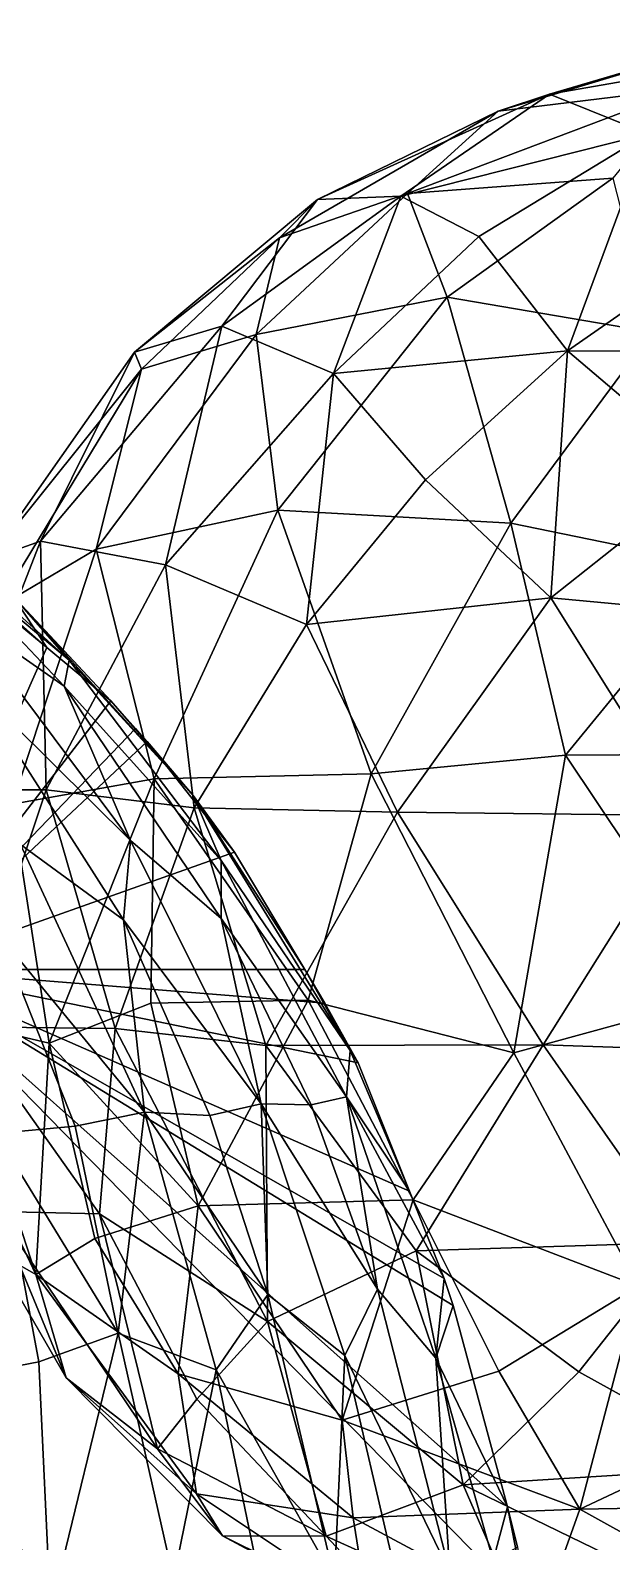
# Model space of a CAD drawing. Extents: x 373697 to 374058, y 6959904 to 6960301.
# Drawn here: x 373846.05 to 373857.38, y 6959984.51 to 6960013.94 of the extents above; entities that cross this region are included whole.
import ezdxf

# ---------------------------------------------------------------- set-up
doc = ezdxf.new("R2010")
doc.units = 0
doc.layers.add('Bht_Fk', color=7, linetype='CONTINUOUS')

msp = doc.modelspace()

# ---------------------------------------------------------------- linework, layer by layer
at = {"layer": 'Bht_Fk'}
for points in [[(373860.394, 6960013.942, 127.445), (373855.164, 6960012.364, 125.926), (373856.163, 6960012.697, 124.468)], [(373858.833, 6960012.813, 128.804), (373855.164, 6960012.364, 125.926), (373860.394, 6960013.942, 127.445)], [(373862.059, 6960013.724, 126.277), (373860.394, 6960013.942, 127.445), (373856.163, 6960012.697, 124.468)], [(373856.163, 6960012.697, 124.468), (373858.082, 6960011.923, 123.448), (373862.059, 6960013.724, 126.277)], [(373857.399, 6960011.06, 129.591), (373853.4, 6960010.762, 126.656), (373858.833, 6960012.813, 128.804)], [(373855.164, 6960012.364, 125.926), (373858.833, 6960012.813, 128.804), (373853.4, 6960010.762, 126.656)], [(373851.646, 6960010.644, 123.554), (373853.269, 6960010.708, 122.237), (373856.163, 6960012.697, 124.468)], [(373856.163, 6960012.697, 124.468), (373855.164, 6960012.364, 125.926), (373851.646, 6960010.644, 123.554)], [(373858.082, 6960011.923, 123.448), (373856.163, 6960012.697, 124.468), (373853.269, 6960010.708, 122.237)], [(373850.902, 6960009.898, 124.622), (373855.164, 6960012.364, 125.926), (373853.4, 6960010.762, 126.656)], [(373850.902, 6960009.898, 124.622), (373851.646, 6960010.644, 123.554), (373855.164, 6960012.364, 125.926)], [(373853.269, 6960010.708, 122.237), (373854.788, 6960009.925, 121.553), (373858.082, 6960011.923, 123.448)], [(373856.517, 6960007.701, 120.904), (373858.082, 6960011.923, 123.448), (373854.788, 6960009.925, 121.553)], [(373860.265, 6960010.311, 122.956), (373858.082, 6960011.923, 123.448), (373856.517, 6960007.701, 120.904)], [(373853.4, 6960010.762, 126.656), (373857.399, 6960011.06, 129.591), (373854.173, 6960008.743, 128.912)], [(373858.166, 6960008.063, 131.556), (373854.173, 6960008.743, 128.912), (373857.399, 6960011.06, 129.591)], [(373853.269, 6960010.708, 122.237), (373851.646, 6960010.644, 123.554), (373849.78, 6960008.18, 120.796)], [(373851.956, 6960007.255, 119.978), (373853.269, 6960010.708, 122.237), (373849.78, 6960008.18, 120.796)], [(373850.452, 6960008.016, 126.177), (373853.4, 6960010.762, 126.656), (373854.173, 6960008.743, 128.912)], [(373850.452, 6960008.016, 126.177), (373850.902, 6960009.898, 124.622), (373853.4, 6960010.762, 126.656)], [(373854.788, 6960009.925, 121.553), (373853.269, 6960010.708, 122.237), (373851.956, 6960007.255, 119.978)], [(373851.646, 6960010.644, 123.554), (373848.081, 6960007.672, 122.007), (373849.78, 6960008.18, 120.796)], [(373851.646, 6960010.644, 123.554), (373850.902, 6960009.898, 124.622), (373848.081, 6960007.672, 122.007)], [(373862.652, 6960007.66, 122.803), (373860.265, 6960010.311, 122.956), (373856.517, 6960007.701, 120.904)], [(373848.081, 6960007.672, 122.007), (373850.902, 6960009.898, 124.622), (373848.216, 6960007.34, 123.785)], [(373848.216, 6960007.34, 123.785), (373850.902, 6960009.898, 124.622), (373850.452, 6960008.016, 126.177)], [(373854.788, 6960009.925, 121.553), (373851.956, 6960007.255, 119.978), (373856.517, 6960007.701, 120.904)], [(373850.871, 6960004.596, 128.119), (373850.452, 6960008.016, 126.177), (373854.173, 6960008.743, 128.912)], [(373850.871, 6960004.596, 128.119), (373854.173, 6960008.743, 128.912), (373855.412, 6960004.345, 131.127)], [(373854.173, 6960008.743, 128.912), (373858.166, 6960008.063, 131.556), (373855.412, 6960004.345, 131.127)], [(373848.081, 6960007.672, 122.007), (373846.246, 6960003.989, 119.556), (373849.78, 6960008.18, 120.796)], [(373846.246, 6960003.989, 119.556), (373848.683, 6960003.534, 118.661), (373849.78, 6960008.18, 120.796)], [(373850.452, 6960008.016, 126.177), (373850.871, 6960004.596, 128.119), (373847.333, 6960003.839, 125.102)], [(373848.216, 6960007.34, 123.785), (373850.452, 6960008.016, 126.177), (373847.333, 6960003.839, 125.102)], [(373848.683, 6960003.534, 118.661), (373851.956, 6960007.255, 119.978), (373849.78, 6960008.18, 120.796)], [(373858.166, 6960008.063, 131.556), (373859.495, 6960003.507, 133.261), (373855.412, 6960004.345, 131.127)], [(373848.081, 6960007.672, 122.007), (373848.216, 6960007.34, 123.785), (373845.244, 6960003.637, 121.158)], [(373846.246, 6960003.989, 119.556), (373848.081, 6960007.672, 122.007), (373845.244, 6960003.637, 121.158)], [(373856.517, 6960007.701, 120.904), (373851.956, 6960007.255, 119.978), (373853.746, 6960005.184, 119.498)], [(373856.517, 6960007.701, 120.904), (373853.746, 6960005.184, 119.498), (373856.191, 6960002.887, 119.584)], [(373856.191, 6960002.887, 119.584), (373859.285, 6960005.342, 121.001), (373856.517, 6960007.701, 120.904)], [(373859.285, 6960005.342, 121.001), (373862.652, 6960007.66, 122.803), (373856.517, 6960007.701, 120.904)], [(373845.244, 6960003.637, 121.158), (373848.216, 6960007.34, 123.785), (373845.4, 6960002.696, 122.855)], [(373845.4, 6960002.696, 122.855), (373848.216, 6960007.34, 123.785), (373847.333, 6960003.839, 125.102)], [(373851.427, 6960002.367, 118.508), (373851.956, 6960007.255, 119.978), (373848.683, 6960003.534, 118.661)], [(373851.427, 6960002.367, 118.508), (373853.746, 6960005.184, 119.498), (373851.956, 6960007.255, 119.978)], [(373856.191, 6960002.887, 119.584), (373853.746, 6960005.184, 119.498), (373851.427, 6960002.367, 118.508)], [(373861.416, 6960002.402, 121.24), (373859.285, 6960005.342, 121.001), (373856.191, 6960002.887, 119.584)], [(373843.252, 6960004.893, 226.86), (373846.806, 6960001.676, 228.199), (373845.702, 6960002.931, 229.626)], [(373844.055, 6960003.974, 225.74), (373846.806, 6960001.676, 228.199), (373843.252, 6960004.893, 226.86)], [(373850.871, 6960004.596, 128.119), (373848.463, 6959999.364, 127.057), (373847.333, 6960003.839, 125.102)], [(373848.463, 6959999.364, 127.057), (373850.871, 6960004.596, 128.119), (373852.693, 6959999.462, 130.087)], [(373852.693, 6959999.462, 130.087), (373850.871, 6960004.596, 128.119), (373855.412, 6960004.345, 131.127)], [(373852.693, 6959999.462, 130.087), (373855.412, 6960004.345, 131.127), (373856.475, 6959999.827, 132.143)], [(373859.495, 6960003.507, 133.261), (373856.475, 6959999.827, 132.143), (373855.412, 6960004.345, 131.127)], [(373844.055, 6960003.974, 225.74), (373846.707, 6960001.171, 226.426), (373846.806, 6960001.676, 228.199)], [(373844.717, 6960002.559, 224.175), (373846.707, 6960001.171, 226.426), (373844.055, 6960003.974, 225.74)], [(373844.362, 6959999.148, 119.141), (373846.246, 6960003.989, 119.556), (373845.244, 6960003.637, 121.158)], [(373846.361, 6959999.147, 118.058), (373846.246, 6960003.989, 119.556), (373844.362, 6959999.148, 119.141)], [(373846.361, 6959999.147, 118.058), (373848.683, 6960003.534, 118.661), (373846.246, 6960003.989, 119.556)], [(373845.699, 6959998.873, 124.352), (373845.4, 6960002.696, 122.855), (373847.333, 6960003.839, 125.102)], [(373848.463, 6959999.364, 127.057), (373845.699, 6959998.873, 124.352), (373847.333, 6960003.839, 125.102)], [(373844.73, 6960003.371, 231.181), (373845.702, 6960002.931, 229.626), (373846.369, 6960001.924, 231.517)], [(373845.029, 6960003.027, 231.517), (373844.73, 6960003.371, 231.181), (373846.369, 6960001.924, 231.517)], [(373848.683, 6960003.534, 118.661), (373846.361, 6959999.147, 118.058), (373849.239, 6959998.797, 117.797)], [(373849.239, 6959998.797, 117.797), (373851.427, 6960002.367, 118.508), (373848.683, 6960003.534, 118.661)], [(373861.728, 6959999.859, 134.403), (373856.475, 6959999.827, 132.143), (373859.495, 6960003.507, 133.261)], [(373843.587, 6959995.65, 231.517), (373845.029, 6960003.027, 231.517), (373846.369, 6960001.924, 231.517)], [(373847.619, 6960000.881, 231.517), (373846.369, 6960001.924, 231.517), (373845.702, 6960002.931, 229.626)], [(373847.619, 6960000.881, 231.517), (373845.702, 6960002.931, 229.626), (373849.223, 6959999.042, 230.748)], [(373846.806, 6960001.676, 228.199), (373849.223, 6959999.042, 230.748), (373845.702, 6960002.931, 229.626)], [(373856.191, 6960002.887, 119.584), (373851.427, 6960002.367, 118.508), (373853.204, 6959998.712, 118.267)], [(373858.843, 6959998.648, 119.917), (373856.191, 6960002.887, 119.584), (373853.204, 6959998.712, 118.267)], [(373858.843, 6959998.648, 119.917), (373861.416, 6960002.402, 121.24), (373856.191, 6960002.887, 119.584)], [(373844.717, 6960002.559, 224.175), (373847.999, 6959998.165, 224.984), (373846.707, 6960001.171, 226.426)], [(373844.717, 6960002.559, 224.175), (373844.944, 6960001.188, 222.536), (373847.999, 6959998.165, 224.984)], [(373851.427, 6960002.367, 118.508), (373849.239, 6959998.797, 117.797), (373853.204, 6959998.712, 118.267)], [(373847.619, 6960000.881, 231.517), (373843.587, 6959995.65, 231.517), (373846.369, 6960001.924, 231.517)], [(373849.766, 6959997.771, 228.884), (373846.806, 6960001.676, 228.199), (373846.707, 6960001.171, 226.426)], [(373846.806, 6960001.676, 228.199), (373849.766, 6959997.771, 228.884), (373849.223, 6959999.042, 230.748)], [(373844.944, 6960001.188, 222.536), (373847.866, 6959996.617, 223.252), (373847.999, 6959998.165, 224.984)], [(373845.856, 6959998.084, 221.037), (373847.866, 6959996.617, 223.252), (373844.944, 6960001.188, 222.536)], [(373846.707, 6960001.171, 226.426), (373849.769, 6959996.643, 227.183), (373849.766, 6959997.771, 228.884)], [(373847.999, 6959998.165, 224.984), (373849.769, 6959996.643, 227.183), (373846.707, 6960001.171, 226.426)], [(373843.587, 6959995.65, 231.517), (373847.619, 6960000.881, 231.517), (373848.101, 6960000.342, 231.517)], [(373848.101, 6960000.342, 231.517), (373847.619, 6960000.881, 231.517), (373849.223, 6959999.042, 230.748)], [(373843.587, 6959995.65, 231.517), (373848.101, 6960000.342, 231.517), (373848.326, 6960000.089, 231.517)], [(373848.326, 6960000.089, 231.517), (373850.029, 6959997.938, 231.517), (373843.587, 6959995.65, 231.517)], [(373848.326, 6960000.089, 231.517), (373848.101, 6960000.342, 231.517), (373849.223, 6959999.042, 230.748)], [(373850.029, 6959997.938, 231.517), (373848.326, 6960000.089, 231.517), (373849.223, 6959999.042, 230.748)], [(373852.693, 6959999.462, 130.087), (373856.475, 6959999.827, 132.143), (373855.472, 6959994.028, 131.353)], [(373855.472, 6959994.028, 131.353), (373856.475, 6959999.827, 132.143), (373859.598, 6959995.158, 133.43)], [(373861.728, 6959999.859, 134.403), (373859.598, 6959995.158, 133.43), (373856.475, 6959999.827, 132.143)], [(373851.46, 6959995.053, 129.142), (373848.463, 6959999.364, 127.057), (373852.693, 6959999.462, 130.087)], [(373852.693, 6959999.462, 130.087), (373855.472, 6959994.028, 131.353), (373851.46, 6959995.053, 129.142)], [(373846.418, 6959994.215, 124.872), (373845.699, 6959998.873, 124.352), (373848.463, 6959999.364, 127.057)], [(373848.399, 6959994.994, 126.894), (373846.418, 6959994.215, 124.872), (373848.463, 6959999.364, 127.057)], [(373851.46, 6959995.053, 129.142), (373848.399, 6959994.994, 126.894), (373848.463, 6959999.364, 127.057)], [(373844.812, 6959994.533, 118.675), (373846.361, 6959999.147, 118.058), (373844.362, 6959999.148, 119.141)], [(373846.418, 6959994.215, 124.872), (373844.543, 6959994.657, 122.386), (373845.699, 6959998.873, 124.352)], [(373847.704, 6959994.503, 117.771), (373846.361, 6959999.147, 118.058), (373844.812, 6959994.533, 118.675)], [(373849.239, 6959998.797, 117.797), (373846.361, 6959999.147, 118.058), (373847.704, 6959994.503, 117.771)], [(373851.395, 6959995.65, 231.517), (373849.223, 6959999.042, 230.748), (373852.279, 6959994.076, 231.218)], [(373849.223, 6959999.042, 230.748), (373851.395, 6959995.65, 231.517), (373850.029, 6959997.938, 231.517)], [(373849.766, 6959997.771, 228.884), (373852.279, 6959994.076, 231.218), (373849.223, 6959999.042, 230.748)], [(373850.638, 6959994.168, 117.839), (373849.239, 6959998.797, 117.797), (373847.704, 6959994.503, 117.771)], [(373849.239, 6959998.797, 117.797), (373850.638, 6959994.168, 117.839), (373853.204, 6959998.712, 118.267)], [(373850.638, 6959994.168, 117.839), (373856.043, 6959994.183, 118.935), (373853.204, 6959998.712, 118.267)], [(373856.043, 6959994.183, 118.935), (373858.843, 6959998.648, 119.917), (373853.204, 6959998.712, 118.267)], [(373862.051, 6959993.985, 121.107), (373858.843, 6959998.648, 119.917), (373856.043, 6959994.183, 118.935)], [(373848.273, 6959992.871, 221.589), (373845.856, 6959998.084, 221.037), (373845.452, 6959996.308, 219.167)], [(373845.856, 6959998.084, 221.037), (373848.273, 6959992.871, 221.589), (373847.866, 6959996.617, 223.252)], [(373847.999, 6959998.165, 224.984), (373847.866, 6959996.617, 223.252), (373850.55, 6959993.034, 225.606)], [(373847.999, 6959998.165, 224.984), (373850.55, 6959993.034, 225.606), (373849.769, 6959996.643, 227.183)], [(373850.029, 6959997.938, 231.517), (373851.395, 6959995.65, 231.517), (373843.587, 6959995.65, 231.517)], [(373849.766, 6959997.771, 228.884), (373852.209, 6959993.168, 229.514), (373852.279, 6959994.076, 231.218)], [(373849.769, 6959996.643, 227.183), (373852.209, 6959993.168, 229.514), (373849.766, 6959997.771, 228.884)], [(373847.866, 6959996.617, 223.252), (373849.55, 6959992.804, 223.633), (373850.55, 6959993.034, 225.606)], [(373848.273, 6959992.871, 221.589), (373849.55, 6959992.804, 223.633), (373847.866, 6959996.617, 223.252)], [(373849.769, 6959996.643, 227.183), (373851.522, 6959993.018, 227.589), (373852.209, 6959993.168, 229.514)], [(373850.55, 6959993.034, 225.606), (373851.522, 6959993.018, 227.589), (373849.769, 6959996.643, 227.183)], [(373846.923, 6959992.598, 219.49), (373845.452, 6959996.308, 219.167), (373845.38, 6959992.459, 217.4)], [(373848.273, 6959992.871, 221.589), (373845.452, 6959996.308, 219.167), (373846.923, 6959992.598, 219.49)], [(373855.348, 6959985.183, 231.517), (373843.587, 6959995.65, 231.517), (373854.29, 6959989.104, 231.517)], [(373854.29, 6959989.104, 231.517), (373843.587, 6959995.65, 231.517), (373854.112, 6959989.633, 231.517)], [(373855.728, 6959983.237, 231.517), (373843.587, 6959995.65, 231.517), (373855.348, 6959985.183, 231.517)], [(373843.587, 6959965.161, 231.517), (373843.587, 6959995.65, 231.517), (373855.728, 6959983.237, 231.517)], [(373852.436, 6959993.832, 231.517), (373843.587, 6959995.65, 231.517), (373851.786, 6959994.996, 231.517)], [(373851.786, 6959994.996, 231.517), (373843.587, 6959995.65, 231.517), (373851.395, 6959995.65, 231.517)], [(373853.438, 6959991.336, 231.517), (373843.587, 6959995.65, 231.517), (373852.436, 6959993.832, 231.517)], [(373854.112, 6959989.633, 231.517), (373843.587, 6959995.65, 231.517), (373853.438, 6959991.336, 231.517)], [(373851.786, 6959994.996, 231.517), (373851.395, 6959995.65, 231.517), (373852.279, 6959994.076, 231.218)], [(373849.322, 6959991.048, 126.84), (373848.399, 6959994.994, 126.894), (373851.46, 6959995.053, 129.142)], [(373853.505, 6959991.164, 129.742), (373849.322, 6959991.048, 126.84), (373851.46, 6959995.053, 129.142)], [(373851.46, 6959995.053, 129.142), (373855.472, 6959994.028, 131.353), (373853.505, 6959991.164, 129.742)], [(373855.472, 6959994.028, 131.353), (373859.598, 6959995.158, 133.43), (373857.895, 6959989.484, 131.533)], [(373849.322, 6959991.048, 126.84), (373846.418, 6959994.215, 124.872), (373848.399, 6959994.994, 126.894)], [(373852.436, 6959993.832, 231.517), (373851.786, 6959994.996, 231.517), (373852.279, 6959994.076, 231.218)], [(373844.086, 6959994.078, 120.351), (373844.543, 6959994.657, 122.386), (373846.155, 6959989.709, 122.739)], [(373846.155, 6959989.709, 122.739), (373844.543, 6959994.657, 122.386), (373846.418, 6959994.215, 124.872)], [(373847.395, 6959990.893, 118.332), (373844.812, 6959994.533, 118.675), (373845.403, 6959990.935, 119.467)], [(373847.395, 6959990.893, 118.332), (373847.704, 6959994.503, 117.771), (373844.812, 6959994.533, 118.675)], [(373847.704, 6959994.503, 117.771), (373847.395, 6959990.893, 118.332), (373850.669, 6959988.796, 118.578)], [(373850.669, 6959988.796, 118.578), (373850.638, 6959994.168, 117.839), (373847.704, 6959994.503, 117.771)], [(373847.31, 6959990.412, 124.768), (373846.155, 6959989.709, 122.739), (373846.418, 6959994.215, 124.872)], [(373849.322, 6959991.048, 126.84), (373847.31, 6959990.412, 124.768), (373846.418, 6959994.215, 124.872)], [(373853.565, 6959990.171, 118.679), (373856.043, 6959994.183, 118.935), (373850.638, 6959994.168, 117.839)], [(373850.669, 6959988.796, 118.578), (373853.565, 6959990.171, 118.679), (373850.638, 6959994.168, 117.839)], [(373858.726, 6959990.333, 120.109), (373856.043, 6959994.183, 118.935), (373853.565, 6959990.171, 118.679)], [(373858.726, 6959990.333, 120.109), (373862.051, 6959993.985, 121.107), (373856.043, 6959994.183, 118.935)], [(373846.155, 6959989.709, 122.739), (373845.303, 6959990.199, 120.803), (373844.086, 6959994.078, 120.351)], [(373852.279, 6959994.076, 231.218), (373852.209, 6959993.168, 229.514), (373853.438, 6959991.336, 231.517)], [(373852.279, 6959994.076, 231.218), (373853.438, 6959991.336, 231.517), (373852.436, 6959993.832, 231.517)], [(373857.895, 6959989.484, 131.533), (373853.505, 6959991.164, 129.742), (373855.472, 6959994.028, 131.353)], [(373850.55, 6959993.034, 225.606), (373849.55, 6959992.804, 223.633), (373850.678, 6959989.318, 223.864)], [(373850.55, 6959993.034, 225.606), (373852.176, 6959988.134, 225.961), (373852.812, 6959989.426, 227.863)], [(373851.522, 6959993.018, 227.589), (373850.55, 6959993.034, 225.606), (373852.812, 6959989.426, 227.863)], [(373850.678, 6959989.318, 223.864), (373852.176, 6959988.134, 225.961), (373850.55, 6959993.034, 225.606)], [(373852.209, 6959993.168, 229.514), (373851.522, 6959993.018, 227.589), (373852.812, 6959989.426, 227.863)], [(373852.209, 6959993.168, 229.514), (373853.948, 6959988.08, 229.587), (373854.112, 6959989.633, 231.517)], [(373854.112, 6959989.633, 231.517), (373853.438, 6959991.336, 231.517), (373852.209, 6959993.168, 229.514)], [(373852.209, 6959993.168, 229.514), (373852.812, 6959989.426, 227.863), (373853.948, 6959988.08, 229.587)], [(373847.759, 6959988.569, 219.431), (373848.273, 6959992.871, 221.589), (373846.923, 6959992.598, 219.49)], [(373847.759, 6959988.569, 219.431), (373849.671, 6959987.853, 221.8), (373848.273, 6959992.871, 221.589)], [(373848.273, 6959992.871, 221.589), (373849.671, 6959987.853, 221.8), (373850.678, 6959989.318, 223.864)], [(373849.55, 6959992.804, 223.633), (373848.273, 6959992.871, 221.589), (373850.678, 6959989.318, 223.864)], [(373846.216, 6959988.012, 217.473), (373845.38, 6959992.459, 217.4), (373844.327, 6959987.646, 215.313)], [(373846.923, 6959992.598, 219.49), (373845.38, 6959992.459, 217.4), (373847.759, 6959988.569, 219.431)], [(373847.759, 6959988.569, 219.431), (373845.38, 6959992.459, 217.4), (373846.216, 6959988.012, 217.473)], [(373846.746, 6959987.697, 121.15), (373845.403, 6959990.935, 119.467), (373845.303, 6959990.199, 120.803)], [(373846.746, 6959987.697, 121.15), (373848.528, 6959986.316, 120.251), (373845.403, 6959990.935, 119.467)], [(373848.528, 6959986.316, 120.251), (373847.395, 6959990.893, 118.332), (373845.403, 6959990.935, 119.467)], [(373848.932, 6959987.778, 125.163), (373847.31, 6959990.412, 124.768), (373849.322, 6959991.048, 126.84)], [(373852.124, 6959986.871, 127.324), (373848.932, 6959987.778, 125.163), (373849.322, 6959991.048, 126.84)], [(373852.124, 6959986.871, 127.324), (373849.322, 6959991.048, 126.84), (373853.505, 6959991.164, 129.742)], [(373855.179, 6959987.828, 129.659), (373852.124, 6959986.871, 127.324), (373853.505, 6959991.164, 129.742)], [(373855.179, 6959987.828, 129.659), (373853.505, 6959991.164, 129.742), (373857.895, 6959989.484, 131.533)], [(373848.528, 6959986.316, 120.251), (373849.292, 6959987.286, 119.164), (373847.395, 6959990.893, 118.332)], [(373850.669, 6959988.796, 118.578), (373847.395, 6959990.893, 118.332), (373849.292, 6959987.286, 119.164)], [(373847.31, 6959990.412, 124.768), (373848.932, 6959987.778, 125.163), (373846.155, 6959989.709, 122.739)], [(373846.746, 6959987.697, 121.15), (373845.303, 6959990.199, 120.803), (373846.155, 6959989.709, 122.739)], [(373850.669, 6959988.796, 118.578), (373854.479, 6959985.615, 120.019), (373853.565, 6959990.171, 118.679)], [(373856.733, 6959987.816, 119.89), (373858.726, 6959990.333, 120.109), (373853.565, 6959990.171, 118.679)], [(373854.479, 6959985.615, 120.019), (373856.733, 6959987.816, 119.89), (373853.565, 6959990.171, 118.679)], [(373858.726, 6959990.333, 120.109), (373856.733, 6959987.816, 119.89), (373860.081, 6959985.966, 121.672)], [(373846.155, 6959989.709, 122.739), (373849.289, 6959985.437, 123.511), (373846.746, 6959987.697, 121.15)], [(373848.932, 6959987.778, 125.163), (373849.289, 6959985.437, 123.511), (373846.155, 6959989.709, 122.739)], [(373854.29, 6959989.104, 231.517), (373854.112, 6959989.633, 231.517), (373853.948, 6959988.08, 229.587)], [(373856.752, 6959985.143, 129.041), (373855.179, 6959987.828, 129.659), (373857.895, 6959989.484, 131.533)], [(373860.692, 6959986.991, 131.606), (373856.752, 6959985.143, 129.041), (373857.895, 6959989.484, 131.533)], [(373850.678, 6959989.318, 223.864), (373849.671, 6959987.853, 221.8), (373851.977, 6959983.765, 224.083)], [(373852.176, 6959988.134, 225.961), (373850.678, 6959989.318, 223.864), (373851.977, 6959983.765, 224.083)], [(373852.812, 6959989.426, 227.863), (373852.176, 6959988.134, 225.961), (373854.219, 6959983.91, 228.131)], [(373853.948, 6959988.08, 229.587), (373852.812, 6959989.426, 227.863), (373854.219, 6959983.91, 228.131)], [(373855.348, 6959985.183, 231.517), (373854.29, 6959989.104, 231.517), (373853.948, 6959988.08, 229.587)], [(373846.444, 6959983.154, 217.349), (373847.759, 6959988.569, 219.431), (373846.216, 6959988.012, 217.473)], [(373848.838, 6959983.779, 219.923), (373847.759, 6959988.569, 219.431), (373846.444, 6959983.154, 217.349)], [(373847.759, 6959988.569, 219.431), (373848.838, 6959983.779, 219.923), (373849.671, 6959987.853, 221.8)], [(373851.811, 6959984.613, 120.425), (373850.669, 6959988.796, 118.578), (373849.292, 6959987.286, 119.164)], [(373851.811, 6959984.613, 120.425), (373854.479, 6959985.615, 120.019), (373850.669, 6959988.796, 118.578)], [(373846.216, 6959988.012, 217.473), (373844.327, 6959987.646, 215.313), (373846.444, 6959983.154, 217.349)], [(373852.176, 6959988.134, 225.961), (373851.977, 6959983.765, 224.083), (373853.155, 6959983.927, 226.122)], [(373852.176, 6959988.134, 225.961), (373853.155, 6959983.927, 226.122), (373854.219, 6959983.91, 228.131)], [(373853.948, 6959988.08, 229.587), (373855.067, 6959984.141, 230.061), (373855.348, 6959985.183, 231.517)], [(373853.948, 6959988.08, 229.587), (373854.219, 6959983.91, 228.131), (373855.067, 6959984.141, 230.061)], [(373849.289, 6959985.437, 123.511), (373849.795, 6959984.62, 121.737), (373846.746, 6959987.697, 121.15)], [(373849.795, 6959984.62, 121.737), (373848.528, 6959986.316, 120.251), (373846.746, 6959987.697, 121.15)], [(373849.671, 6959987.853, 221.8), (373848.838, 6959983.779, 219.923), (373850.526, 6959983.721, 221.979)], [(373848.932, 6959987.778, 125.163), (373852.124, 6959986.871, 127.324), (373852.336, 6959984.974, 126.238)], [(373852.336, 6959984.974, 126.238), (373849.289, 6959985.437, 123.511), (373848.932, 6959987.778, 125.163)], [(373849.671, 6959987.853, 221.8), (373850.526, 6959983.721, 221.979), (373851.977, 6959983.765, 224.083)], [(373852.124, 6959986.871, 127.324), (373855.179, 6959987.828, 129.659), (373856.752, 6959985.143, 129.041)], [(373860.081, 6959985.966, 121.672), (373856.733, 6959987.816, 119.89), (373854.479, 6959985.615, 120.019)], [(373846.444, 6959983.154, 217.349), (373844.327, 6959987.646, 215.313), (373844.102, 6959983.443, 215.054)], [(373848.528, 6959986.316, 120.251), (373851.811, 6959984.613, 120.425), (373849.292, 6959987.286, 119.164)], [(373852.336, 6959984.974, 126.238), (373852.124, 6959986.871, 127.324), (373856.752, 6959985.143, 129.041)], [(373856.752, 6959985.143, 129.041), (373860.692, 6959986.991, 131.606), (373863.295, 6959985.26, 131.04)], [(373851.811, 6959984.613, 120.425), (373848.528, 6959986.316, 120.251), (373849.795, 6959984.62, 121.737)], [(373858.878, 6959983.476, 122.501), (373860.081, 6959985.966, 121.672), (373854.479, 6959985.615, 120.019)], [(373849.289, 6959985.437, 123.511), (373852.336, 6959984.974, 126.238), (373852.618, 6959983.216, 124.424)], [(373852.618, 6959983.216, 124.424), (373849.795, 6959984.62, 121.737), (373849.289, 6959985.437, 123.511)], [(373854.479, 6959985.615, 120.019), (373851.811, 6959984.613, 120.425), (373855.676, 6959982.86, 122.068)], [(373855.676, 6959982.86, 122.068), (373858.878, 6959983.476, 122.501), (373854.479, 6959985.615, 120.019)], [(373855.992, 6959983.014, 126.883), (373852.336, 6959984.974, 126.238), (373856.752, 6959985.143, 129.041)], [(373855.537, 6959984.399, 231.517), (373855.348, 6959985.183, 231.517), (373855.067, 6959984.141, 230.061)], [(373855.537, 6959984.399, 231.517), (373855.728, 6959983.237, 231.517), (373855.348, 6959985.183, 231.517)], [(373859.588, 6959983.569, 128.965), (373855.992, 6959983.014, 126.883), (373856.752, 6959985.143, 129.041)], [(373859.588, 6959983.569, 128.965), (373856.752, 6959985.143, 129.041), (373863.295, 6959985.26, 131.04)], [(373855.992, 6959983.014, 126.883), (373852.618, 6959983.216, 124.424), (373852.336, 6959984.974, 126.238)], [(373849.795, 6959984.62, 121.737), (373852.618, 6959983.216, 124.424), (373853.846, 6959982.448, 122.996)], [(373853.846, 6959982.448, 122.996), (373851.811, 6959984.613, 120.425), (373849.795, 6959984.62, 121.737)], [(373851.811, 6959984.613, 120.425), (373853.846, 6959982.448, 122.996), (373855.676, 6959982.86, 122.068)]]:
    msp.add_3dface(points, dxfattribs=at)

doc.saveas('drawing.dxf')
